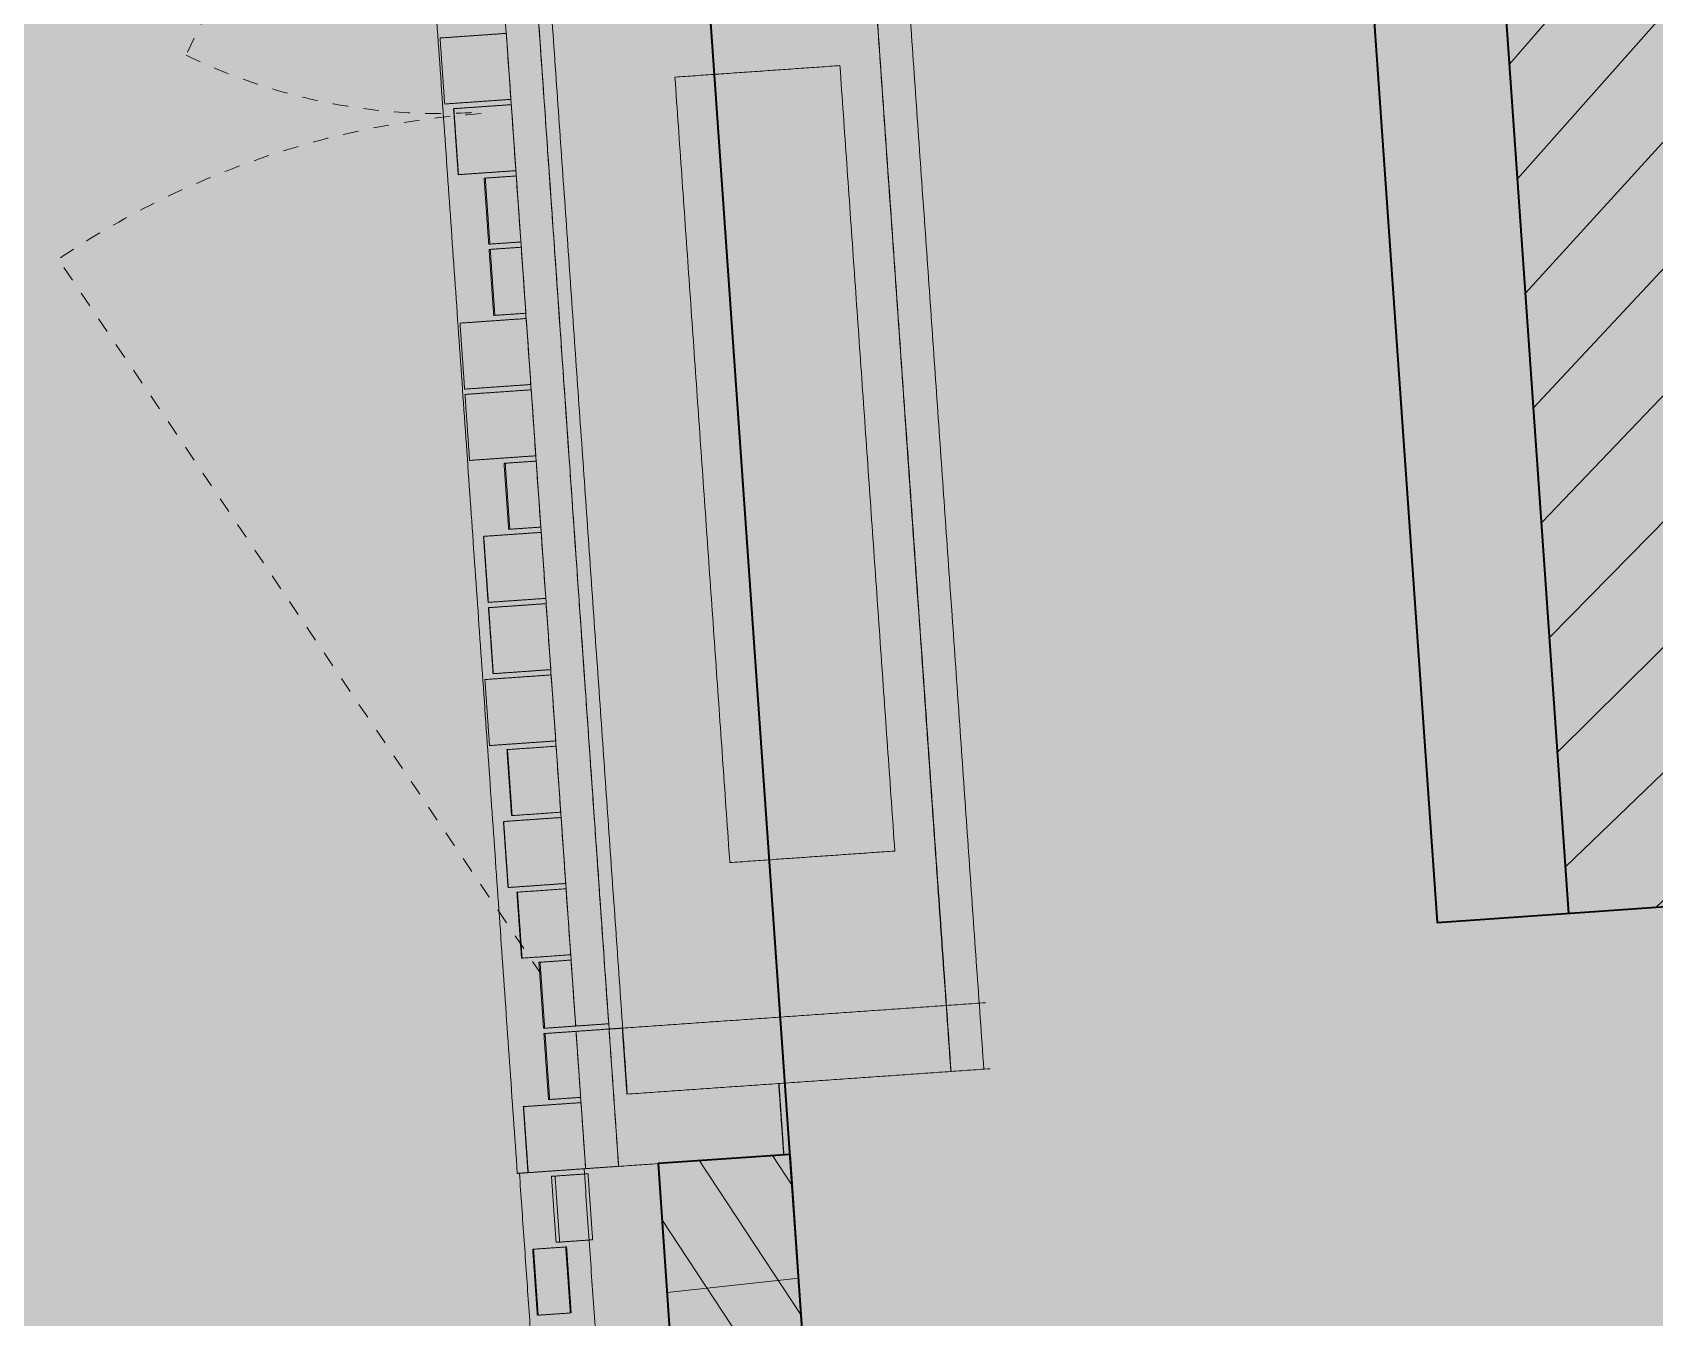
# Model space of a CAD drawing. Header units: millimetres. Extents: x 833941507 to 1669051331, y 817666127 to 1636299673.
# Drawn here: x 834533515 to 834534741, y 817993087 to 817994058 of the extents above; entities that cross this region are included whole.
import ezdxf

# ---------------------------------------------------------------- set-up
doc = ezdxf.new("R2010")
doc.units = ezdxf.units.MM
doc.header["$LTSCALE"] = 3
doc.linetypes.add('B0606', pattern=[0.7813, 0.39065, -0.39065])
doc.linetypes.add('B0703', pattern=[4.6875, 3.125, -1.5625])
for name, color, linetype, lineweight in [('Hatch (LTC&CB)', 252, 'Continuous', 35), ('UAJ-05SYMB-a', 1, 'Continuous', 9), ('UAJ-22INWA', 6, 'Continuous', 35), ('UAJ-22INWA-a', 1, 'Continuous', 13), ('UAJ-22INWA-h', 251, 'Continuous', 9), ('UAJ-23FLOR-h', 251, 'Continuous', 9), ('UAJ-25CEIL-z', 8, 'B0703', 9), ('UAJ-41EXFI-d', 7, 'Continuous', 5)]:
    doc.layers.add(name, color=color, linetype=linetype, lineweight=lineweight)

# ---------------------------------------------------------------- blocks, each defined once
blk = doc.blocks.new('*U604')
at = {"layer": 'UAJ-22INWA-h'}
h = blk.add_hatch(dxfattribs=at)
h.set_pattern_fill('ANSI31', color=256, scale=20)
h.set_pattern_definition([(45, (24.99999402406988, 35129.7337047835), (-44.90128060534576, 44.90128060534577), [])])
h.paths.add_polyline_path([(-2.035735974459385e-06, 16576.98848085057), (-1.913636680228592e-06, 19552.74522490432), (224.9999961790147, 19552.7452246808), (224.9999965337526, 16576.98848098468)])
at = {"layer": 'UAJ-22INWA'}
blk.add_line((-1.886724362535278e-06, 16576.98848121086), (-2.049237247202445e-06, 19327.74522657427), dxfattribs=at)
blk = doc.blocks.new('*U324')
at = {"layer": 'UAJ-22INWA-h'}
h = blk.add_hatch(dxfattribs=at)
h.set_pattern_fill('AFWERK', color=256, scale=50)
h.set_pattern_definition([(45, (-100.0000057875257, 33549.28964082775), (-50.00000133031198, 50.00000133031198), []), (135, (-100.0000057875257, 33549.28964082775), (-50.00000133031198, -50.00000133031198), [])])
h.paths.add_polyline_path([(-1.853776439020294e-06, 15050.60441228639), (-1.907191773398154e-06, 19498.68522958725), (99.99999618545958, 19498.68522928923), (99.99999671571207, 15050.60441234599)])
at = {"layer": 'UAJ-22INWA'}
for p, q in [((-1.704764824749647e-06, 15050.60437327827), (-2.05620338543176e-06, 19498.68523106406)), ((99.99999625996534, 19498.68523131096), (99.99999670048209, 15054.28221271312))]:
    blk.add_line(p, q, dxfattribs=at)
blk.add_lwpolyline([(1.549877623574503e-06, 19498.68522939158), (100.0000001193661, 19498.68522935583)], dxfattribs=at)
blk = doc.blocks.new('Finish Walls')
at = {"layer": 'UAJ-05SYMB-a', "linetype": 'B0606', "ltscale": 10}
for points in [[(834533822.0315638, 817994432.4531487), (834533630.6639574, 817994040.6950101)], [(834533899.1065061, 817993346.0542629), (834533534.2052828, 817993886.3793912)]]:
    blk.add_lwpolyline(points, dxfattribs=at)
for centre, radius, start, end in [((834533822.031564, 817994432.4531485), 436.0000000938749, 243.9652301161307, 274.0005373291509), ((834533899.1065065, 817993346.0542631), 652.0001127149563, 93.99727694649124, 124.0325824458579)]:
    blk.add_arc(centre, radius, start, end, dxfattribs=at)
at = {"layer": 'UAJ-22INWA-a'}
for points, degree in [([(834534208.857145, 817993272.6099006), (834534165.570553, 817993890.164432), (834534122.2839609, 817994507.7189634)], 2), ([(834534122.298346, 817994507.5209814), (834534165.470702, 817993889.958464), (834534208.6430582, 817993272.3959466)], 2), ([(834534233.5821927, 817993274.1393834), (834534190.4098365, 817993891.7019008), (834534147.2374805, 817994509.2644181)], 2), ([(834533964.1547357, 817993255.4720235), (834533920.8749138, 817993872.9299679), (834533877.5950919, 817994490.3879123)], 2), ([(834533871.014852, 817994439.8667829), (834533910.6959939, 817993872.2446266), (834533950.3771356, 817993304.6224704)], 2), ([(834533950.0679402, 817993308.6460371), (834533921.9637398, 817993710.6648849), (834533893.8595392, 817994112.6837326)], 2), ([(834533868.9204047, 817994110.9402958), (834533897.0246053, 817993708.9214481), (834533925.1288058, 817993306.9026004)], 2), ([(834533822.6450456, 817994053.5735029), (834533847.6796468, 817994055.3236135), (834533872.714248, 817994057.0737242)], 2), ([(834533826.1319193, 817994003.695234), (834533824.3884825, 817994028.6343684), (834533822.6450456, 817994053.5735029)], 2), ([(834533876.2011214, 817994007.1954552), (834533874.4576848, 817994032.1345897), (834533872.714248, 817994057.0737242)], 2), ([(834533876.2011214, 817994007.1954552), (834533851.1665204, 817994005.4453446), (834533826.1319193, 817994003.695234)], 2), ([(834533833.0689312, 817994000.1704221), (834533854.7745013, 817994001.6878079), (834533876.4800713, 817994003.2051936)], 2), ([(834533879.9669448, 817993953.3269248), (834533878.2235081, 817993978.2660593), (834533876.4800713, 817994003.2051936)], 2), ([(834533832.8477155, 817994000.1549574), (834533832.9578134, 817994000.162654), (834533833.0352767, 817994000.1680694), (834533833.0689312, 817994000.1704221)], 3), ([(834533836.334589, 817993950.2766885), (834533834.5911523, 817993975.2158229), (834533832.8477155, 817994000.1549574)], 2), ([(834533836.5558047, 817993950.2921531), (834533834.8123679, 817993975.2312876), (834533833.0689312, 817994000.1704221)], 2), ([(834533879.9669448, 817993953.3269248), (834533858.2613748, 817993951.809539), (834533836.5558047, 817993950.2921531)], 2), ([(834533836.5558047, 817993950.2921531), (834533836.5221502, 817993950.2898004), (834533836.4446869, 817993950.2843852), (834533836.334589, 817993950.2766885)], 3), ([(834533855.9239744, 817993947.6363745), (834533856.3643463, 817993947.6671598), (834533856.6741884, 817993947.6888202), (834533856.8088076, 817993947.6982311)], 3), ([(834533859.4108479, 817993897.7581055), (834533857.6674111, 817993922.69724), (834533855.9239744, 817993947.6363745)], 2), ([(834533856.8088076, 817993947.6982311), (834533868.5273511, 817993948.5174471), (834533880.2458948, 817993949.3366632)], 2), ([(834533860.2956811, 817993897.8199621), (834533858.5522443, 817993922.7590966), (834533856.8088076, 817993947.6982311)], 2), ([(834533883.7327683, 817993899.4583943), (834533881.9893315, 817993924.3975288), (834533880.2458948, 817993949.3366632)], 2), ([(834533860.2956811, 817993897.8199621), (834533860.1610619, 817993897.8105513), (834533859.8512198, 817993897.788891), (834533859.4108479, 817993897.7581055)], 3), ([(834533859.6897978, 817993893.767844), (834533860.1301696, 817993893.7986294), (834533860.4400117, 817993893.8202897), (834533860.574631, 817993893.8297006)], 3), ([(834533863.1766713, 817993843.8895751), (834533861.4332345, 817993868.8287095), (834533859.6897978, 817993893.767844)], 2), ([(834533883.7327683, 817993899.4583943), (834533872.0142246, 817993898.6391783), (834533860.2956811, 817993897.8199621)], 2), ([(834533860.574631, 817993893.8297006), (834533872.2931745, 817993894.6489167), (834533884.0117182, 817993895.4681327)], 2), ([(834533864.0615045, 817993843.9514318), (834533862.3180677, 817993868.8905661), (834533860.574631, 817993893.8297006)], 2), ([(834533887.4985917, 817993845.5898638), (834533885.7551548, 817993870.5289983), (834533884.0117182, 817993895.4681327)], 2), ([(834533864.0615045, 817993843.9514318), (834533863.9268852, 817993843.9420208), (834533863.6170431, 817993843.9203604), (834533863.1766713, 817993843.8895751)], 3), ([(834533887.4985917, 817993845.5898638), (834533875.780048, 817993844.7706478), (834533864.0615045, 817993843.9514318)], 2), ([(834533837.7083393, 817993838.0993811), (834533862.7429404, 817993839.8494917), (834533887.7775415, 817993841.5996023)], 2), ([(834533841.1952128, 817993788.2211121), (834533839.451776, 817993813.1602466), (834533837.7083393, 817993838.0993811)], 2), ([(834533891.264415, 817993791.7213334), (834533889.5209783, 817993816.6604679), (834533887.7775415, 817993841.5996023)], 2), ([(834533891.264415, 817993791.7213334), (834533866.2298139, 817993789.9712228), (834533841.1952128, 817993788.2211121)], 2), ([(834533841.4741627, 817993784.2308506), (834533866.5087638, 817993785.9809612), (834533891.5433649, 817993787.7310718)], 2), ([(834533844.9610362, 817993734.3525817), (834533843.2175994, 817993759.2917161), (834533841.4741627, 817993784.2308506)], 2), ([(834533895.0302385, 817993737.8528029), (834533893.2868017, 817993762.7919374), (834533891.5433649, 817993787.7310718)], 2), ([(834533895.0302385, 817993737.8528029), (834533869.9956373, 817993736.1026922), (834533844.9610362, 817993734.3525817)], 2), ([(834533871.8721012, 817993732.2241093), (834533883.5906447, 817993733.0433253), (834533895.3091884, 817993733.8625414)], 2), ([(834533898.7960619, 817993683.9842725), (834533897.0526251, 817993708.923407), (834533895.3091884, 817993733.8625414)], 2), ([(834533870.987268, 817993732.1622527), (834533871.4276398, 817993732.193038), (834533871.737482, 817993732.2146983), (834533871.8721012, 817993732.2241093)], 3), ([(834533874.4741415, 817993682.2839837), (834533872.7307047, 817993707.2231182), (834533870.987268, 817993732.1622527)], 2), ([(834533875.3589747, 817993682.3458403), (834533873.6155379, 817993707.2849748), (834533871.8721012, 817993732.2241093)], 2), ([(834533898.7960619, 817993683.9842725), (834533887.0775182, 817993683.1650563), (834533875.3589747, 817993682.3458403)], 2), ([(834533855.4426559, 817993676.9437746), (834533855.5527538, 817993676.9514713), (834533855.630217, 817993676.9568866), (834533855.6638715, 817993676.9592394)], 3), ([(834533858.9295294, 817993627.0655057), (834533857.1860926, 817993652.0046402), (834533855.4426559, 817993676.9437746)], 2), ([(834533855.6638715, 817993676.9592394), (834533877.3694416, 817993678.4766251), (834533899.0750117, 817993679.9940109)], 2), ([(834533859.1507452, 817993627.0809704), (834533857.4073083, 817993652.0201049), (834533855.6638715, 817993676.9592394)], 2), ([(834533875.3589747, 817993682.3458403), (834533875.2243555, 817993682.3364294), (834533874.9145133, 817993682.314769), (834533874.4741415, 817993682.2839837)], 3), ([(834533902.5618852, 817993630.115742), (834533900.8184485, 817993655.0548764), (834533899.0750117, 817993679.9940109)], 2), ([(834533859.1507452, 817993627.0809704), (834533859.1170905, 817993627.0786177), (834533859.0396273, 817993627.0732024), (834533858.9295294, 817993627.0655057)], 3), ([(834533902.5618852, 817993630.115742), (834533880.8563151, 817993628.5983561), (834533859.1507452, 817993627.0809704)], 2), ([(834533859.2084793, 817993623.0752442), (834533859.3185772, 817993623.0829408), (834533859.3960403, 817993623.0883561), (834533859.429695, 817993623.0907089)], 3), ([(834533862.6953528, 817993573.1969752), (834533860.9519161, 817993598.1361097), (834533859.2084793, 817993623.0752442)], 2), ([(834533859.429695, 817993623.0907089), (834533881.135265, 817993624.6080947), (834533902.8408351, 817993626.1254804)], 2), ([(834533862.9165685, 817993573.2124399), (834533861.1731317, 817993598.1515744), (834533859.429695, 817993623.0907089)], 2), ([(834533906.3277086, 817993576.2472115), (834533904.5842719, 817993601.1863459), (834533902.8408351, 817993626.1254804)], 2), ([(834533862.9165685, 817993573.2124399), (834533862.882914, 817993573.2100872), (834533862.8054507, 817993573.2046719), (834533862.6953528, 817993573.1969752)], 3), ([(834533906.3277086, 817993576.2472115), (834533884.6221386, 817993574.7298257), (834533862.9165685, 817993573.2124399)], 2), ([(834533856.5374563, 817993568.7567288), (834533881.5720574, 817993570.5068394), (834533906.6066586, 817993572.25695)], 2), ([(834533860.0243298, 817993518.8784598), (834533858.280893, 817993543.8175943), (834533856.5374563, 817993568.7567288)], 2), ([(834533910.0935321, 817993522.3786811), (834533908.3500953, 817993547.3178155), (834533906.6066586, 817993572.25695)], 2), ([(834533910.0935321, 817993522.3786811), (834533885.0589309, 817993520.6285704), (834533860.0243298, 817993518.8784598)], 2), ([(834533873.1769621, 817993515.7881675), (834533873.397156, 817993515.8035607), (834533873.5520812, 817993515.8143911), (834533873.6193905, 817993515.8190966)], 3), ([(834533876.6638356, 817993465.9098985), (834533874.920399, 817993490.849033), (834533873.1769621, 817993515.7881675)], 2), ([(834533873.6193905, 817993515.8190966), (834533891.9959363, 817993517.1037581), (834533910.372482, 817993518.3884195)], 2), ([(834533877.106264, 817993465.9408276), (834533875.3628273, 817993490.8799621), (834533873.6193905, 817993515.8190966)], 2), ([(834533913.8593554, 817993468.5101506), (834533912.1159186, 817993493.449285), (834533910.372482, 817993518.3884195)], 2), ([(834533870.7271652, 817993461.4851174), (834533892.4327352, 817993463.0025033), (834533914.1383053, 817993464.5198891)], 2), ([(834533877.106264, 817993465.9408276), (834533877.0389547, 817993465.9361222), (834533876.8840295, 817993465.9252918), (834533876.6638356, 817993465.9098985)], 3), ([(834533913.8593554, 817993468.5101506), (834533895.4828098, 817993467.2254891), (834533877.106264, 817993465.9408276)], 2), ([(834533917.6251788, 817993414.6416202), (834533915.8817421, 817993439.5807546), (834533914.1383053, 817993464.5198891)], 2), ([(834533870.5059495, 817993461.4696528), (834533870.6160474, 817993461.4773495), (834533870.6935105, 817993461.4827647), (834533870.7271652, 817993461.4851174)], 3), ([(834533873.992823, 817993411.5913838), (834533872.2493863, 817993436.5305183), (834533870.5059495, 817993461.4696528)], 2), ([(834533874.2140387, 817993411.6068485), (834533872.4706019, 817993436.545983), (834533870.7271652, 817993461.4851174)], 2), ([(834533917.6251788, 817993414.6416202), (834533895.9196087, 817993413.1242343), (834533874.2140387, 817993411.6068485)], 2), ([(834533874.2140387, 817993411.6068485), (834533874.180384, 817993411.6044958), (834533874.1029209, 817993411.5990806), (834533873.992823, 817993411.5913838)], 3), ([(834533880.708609, 817993408.0511066), (834533880.9288027, 817993408.0664997), (834533881.0837281, 817993408.0773302), (834533881.1510373, 817993408.0820357)], 3), ([(834533884.1954825, 817993358.1728376), (834533882.4520457, 817993383.1119721), (834533880.708609, 817993408.0511066)], 2), ([(834533881.1510373, 817993408.0820357), (834533899.527583, 817993409.3666972), (834533917.9041287, 817993410.6513586)], 2), ([(834533884.6379108, 817993358.2037667), (834533882.8944741, 817993383.1429012), (834533881.1510373, 817993408.0820357)], 2), ([(834533921.3910022, 817993360.7730896), (834533919.6475655, 817993385.7122241), (834533917.9041287, 817993410.6513586)], 2), ([(834533884.6379108, 817993358.2037667), (834533884.5706016, 817993358.1990613), (834533884.4156762, 817993358.1882309), (834533884.1954825, 817993358.1728376)], 3), ([(834533921.3910022, 817993360.7730896), (834533903.0144565, 817993359.4884282), (834533884.6379108, 817993358.2037667)], 2), ([(834533897.3480318, 817993355.0825394), (834533897.7884036, 817993355.1133248), (834533898.0982457, 817993355.1349851), (834533898.232865, 817993355.1443961)], 3), ([(834533900.8349053, 817993305.2042705), (834533899.0914685, 817993330.143405), (834533897.3480318, 817993355.0825394)], 2), ([(834533898.232865, 817993355.1443961), (834533909.9514085, 817993355.9636121), (834533921.6699522, 817993356.7828281)], 2), ([(834533901.7197385, 817993305.2661271), (834533899.9763017, 817993330.2052616), (834533898.232865, 817993355.1443961)], 2), ([(834533925.1568257, 817993306.9045593), (834533923.4133888, 817993331.8436937), (834533921.6699522, 817993356.7828281)], 2), ([(834534234.9817039, 817993324.5474243), (834534097.6692282, 817993314.9379731), (834533960.3567524, 817993305.3285218)], 2), ([(834533901.7197385, 817993305.2661271), (834533901.5851192, 817993305.2567161), (834533901.2752771, 817993305.2350558), (834533900.8349053, 817993305.2042705)], 3), ([(834533925.1568257, 817993306.9045593), (834533913.438282, 817993306.0853431), (834533901.7197385, 817993305.2661271)], 2), ([(834533925.1568257, 817993306.9045593), (834533937.6123829, 817993307.7752982), (834533950.0679402, 817993308.6460371)], 2), ([(834533950.3188678, 817993304.6538167), (834533937.8773217, 817993303.7840571), (834533925.4357755, 817993302.9142977)], 2), ([(834533957.5717605, 817993200.9042168), (834533953.9453142, 817993252.7790167), (834533950.3188678, 817993304.6538167)], 2), ([(834533960.3527199, 817993305.3198402), (834533955.3650433, 817993304.9711633), (834533950.3773665, 817993304.6224865)], 2), ([(834533950.3773665, 817993304.6224865), (834533954.003715, 817993252.7490867), (834533957.6300635, 817993200.8756871)], 2), ([(834533960.3521355, 817993305.3281988), (834533962.0955724, 817993280.3890635), (834533963.8390092, 817993255.4499283)], 2), ([(834533901.1138551, 817993301.2140089), (834533901.554227, 817993301.2447942), (834533901.8640691, 817993301.2664547), (834533901.9986883, 817993301.2758656)], 3), ([(834533904.6007286, 817993251.33574), (834533902.8572918, 817993276.2748744), (834533901.1138551, 817993301.2140089)], 2), ([(834533901.9986883, 817993301.2758656), (834533913.7172319, 817993302.0950816), (834533925.4357755, 817993302.9142977)], 2), ([(834533905.4855618, 817993251.3975966), (834533903.742125, 817993276.3367311), (834533901.9986883, 817993301.2758656)], 2), ([(834533925.3797333, 817993302.9103799), (834533929.0061797, 817993251.0355799), (834533932.632626, 817993199.16078)], 2), ([(834533928.922649, 817993253.0360287), (834533927.1792122, 817993277.9751632), (834533925.4357755, 817993302.9142977)], 2), ([(834533963.8390092, 817993255.4499283), (834534101.1537933, 817993265.059541), (834534238.4685775, 817993274.6691538)], 2), ([(834534082.3257358, 817993209.5928708), (834534080.442234, 817993236.5355781), (834534078.5587322, 817993263.4782853)], 2), ([(834534082.5398692, 817993209.6403748), (834534080.6612759, 817993236.5128666), (834534078.7826827, 817993263.3853585)], 2), ([(834533885.5692431, 817993245.995531), (834533885.679341, 817993246.0032276), (834533885.7568041, 817993246.0086429), (834533885.7904588, 817993246.0109956)], 3), ([(834533889.0561186, 817993196.117234), (834533887.3126808, 817993221.0563824), (834533885.5692431, 817993245.995531)], 2), ([(834533885.7904588, 817993246.0109956), (834533907.4960288, 817993247.5283815), (834533929.2015989, 817993249.0457672)], 2), ([(834533889.2773323, 817993196.1327267), (834533887.5338955, 817993221.0718611), (834533885.7904588, 817993246.0109956)], 2), ([(834533905.4855618, 817993251.3975966), (834533905.3509426, 817993251.3881857), (834533905.0411005, 817993251.3665254), (834533904.6007286, 817993251.33574)], 3), ([(834533928.922649, 817993253.0360287), (834533917.2041055, 817993252.2168127), (834533905.4855618, 817993251.3975966)], 2), ([(834533932.6884724, 817993199.1674982), (834533930.9450357, 817993224.1066327), (834533929.2015989, 817993249.0457672)], 2), ([(834533957.6300635, 817993200.8756871), (834534019.9778997, 817993205.2342789), (834534082.3257358, 817993209.5928708)], 2), ([(834534082.3289589, 817993209.6256305), (834534082.434414, 817993209.6330026), (834534082.5398692, 817993209.6403748)], 2), ([(834533889.2774391, 817993196.1311975), (834533889.2437496, 817993196.1293452), (834533889.1662514, 817993196.1244303), (834533889.0561186, 817993196.117234)], 3), ([(834533932.6885793, 817993199.165969), (834533910.9830092, 817993197.6485833), (834533889.2774391, 817993196.1311975)], 2), ([(834533906.8397892, 817993193.3507148), (834533908.2229234, 817993193.4474065), (834533909.2517715, 817993193.5193309), (834533909.5303351, 817993193.5388047)], 3), ([(834533910.3266627, 817993143.4724458), (834533908.5832258, 817993168.4115803), (834533906.8397892, 817993193.3507148)], 2), ([(834533934.4694695, 817993195.2822413), (834533921.9999024, 817993194.410523), (834533909.5303351, 817993193.5388047)], 2), ([(834533913.0172087, 817993143.6605357), (834533911.2737719, 817993168.5996702), (834533909.5303351, 817993193.5388047)], 2), ([(834533931.5001745, 817993199.0815418), (834533946.7028426, 817992981.6137248), (834533961.9055108, 817992764.1459079)], 2), ([(834533932.6886681, 817993199.1646978), (834533945.1302143, 817993200.0344572), (834533957.5717605, 817993200.9042168)], 2), ([(834533937.9563432, 817993145.4039724), (834533936.2129064, 817993170.3431069), (834533934.4694695, 817993195.2822413)], 2), ([(834533957.5717654, 817993200.904146), (834533957.5997828, 817993200.9061046), (834533957.6278001, 817993200.9080632)], 2), ([(834533913.0172087, 817993143.6605357), (834533925.4867759, 817993144.5322541), (834533937.9563432, 817993145.4039724)], 2), ([(834533892.6494358, 817993138.2269099), (834533892.9952397, 817993138.2510842), (834533893.2524648, 817993138.2690662), (834533893.3221055, 817993138.2739347)], 3), ([(834533896.1363093, 817993088.3486409), (834533894.3928725, 817993113.2877754), (834533892.6494358, 817993138.2269099)], 2), ([(834533918.26124, 817993140.0173714), (834533905.7916728, 817993139.145653), (834533893.3221055, 817993138.2739347)], 2), ([(834533896.808979, 817993088.3956658), (834533895.0655423, 817993113.3348002), (834533893.3221055, 817993138.2739347)], 2), ([(834533913.0172087, 817993143.6605357), (834533912.738645, 817993143.6410619), (834533911.7097969, 817993143.5691376), (834533910.3266627, 817993143.4724458)], 3), ([(834533921.0754437, 817993090.0920777), (834533919.3320069, 817993115.0312122), (834533917.5885702, 817993139.9703467)], 2), ([(834533921.7481135, 817993090.1391025), (834533920.0046768, 817993115.0782369), (834533918.26124, 817993140.0173714)], 2), ([(834533896.808979, 817993088.3956658), (834533896.7393384, 817993088.3907974), (834533896.4821132, 817993088.3728154), (834533896.1363093, 817993088.3486409)], 3), ([(834533896.808979, 817993088.3956658), (834533909.2785463, 817993089.2673842), (834533921.7481135, 817993090.1391025)], 2)]:
    blk.add_open_spline(points, degree=degree, dxfattribs=at)
at = {"layer": 'UAJ-22INWA-h'}
for points in [[(834533787.1664137, 817994538.2565782), (834533834.0990381, 817993866.904992), (834533881.0316626, 817993195.5534058)], [(834533881.0316626, 817993195.5534058), (834533885.0463798, 817993195.8340652), (834533889.061097, 817993196.1147248)], [(834533882.619471, 817993195.6644057), (834533911.0025209, 817992789.6567322), (834533939.385571, 817992383.6490586)]]:
    blk.add_open_spline(points, degree=2, dxfattribs=at)
at = {"layer": 'UAJ-41EXFI-d'}
for points in [[(834534124.835232, 817994032.7171676), (834534062.4873959, 817994028.3585757), (834534000.1395597, 817994023.9999838)], [(834534166.3290269, 817993439.1657671), (834534145.5821295, 817993735.9414673), (834534124.835232, 817994032.7171676)], [(834534000.1395597, 817994023.9999838), (834534020.8864571, 817993727.2242836), (834534041.6333545, 817993430.4485834)], [(834534041.6333545, 817993430.4485834), (834534103.9811907, 817993434.8071752), (834534166.3290269, 817993439.1657671)]]:
    blk.add_open_spline(points, degree=2, dxfattribs=at)
at = {"layer": 'UAJ-22INWA', "xscale": -1, "rotation": 3.998908409596318}
blk.add_blockref('*U324', (834535446.9115772, 817973758.7148883), dxfattribs=at)
blk = doc.blocks.new('LRR Curtain')
at = {"layer": 'UAJ-25CEIL-z', "linetype": 'B0703'}
for points in [[(-20980.06807148457, -65342.30061793327), (-20980.06752181053, -50292.30059480667, 0.4142135606798064), (-21490.06752026081, -49782.30059623718), (-35490.06815624237, -49782.30057275295, 0.4142135622750456), (-36000.06815767288, -50292.30057132244), (-36000.06819999218, -65342.30061769485)], [(-21000.06807148457, -65342.30061793327), (-21000.06752181053, -50292.30059468746, 0.4142135607387433), (-21490.06752038002, -49802.30059611797), (-35490.06815624237, -49802.30057275295, 0.4142135623230424), (-35980.06815779209, -50292.30057132244), (-35980.06819999218, -65342.30061769485)]]:
    blk.add_lwpolyline(points, format="xyb", dxfattribs=at)
blk = doc.blocks.new('LRR-B01-WALL FINISH')
blk.add_blockref('Finish Walls', (0, 0))
at = {"rotation": 3.998908525846276}
blk.add_blockref('LRR Curtain', (834551062.6266844, 818044341.9052756), dxfattribs=at)
blk = doc.blocks.new('GBP-LTC-LB01')
at = {"layer": 'UAJ-23FLOR-h'}
h = blk.add_hatch(dxfattribs=at)
h.set_pattern_fill('EARTH,_O', color=256, scale=180, angle=45.00000010501341)
h.set_pattern_definition([(48.99890852053534, (834576001.761157, 818046085.3420337), (-112.7268618952272, 1612.510668059984), [1143, -1143]), (48.99890852053534, (834575678.2791204, 818046366.5514973), (-112.7268618952272, 1612.510668059984), [1143, -1143]), (48.99890852053534, (834575354.7970834, 818046647.760961), (-112.7268618952272, 1612.510668059984), [1143, -1143]), (138.9989085205353, (834575340.7062259, 818046849.3247945), (-1612.510668059984, -112.7268618952272), [1143, -1143]), (138.9989085205353, (834575621.9156895, 818047172.8068315), (-1612.510668059984, -112.7268618952272), [1143, -1143]), (138.9989085205353, (834575903.1251531, 818047496.2888683), (-1612.510668059984, -112.7268618952272), [1143, -1143])])
h.paths.add_polyline_path([(834572173.0526648, 818200349.1682475), (834310583.7401848, 818182062.0839702), (834331502.2393942, 817882831.6918911), (834364939.6873164, 817885169.2259957), (834473095.7001734, 818011283.5998719), (834480533.7001572, 818020120.3998857), (834485095.050147, 818025709.5498941), (834491375.7001324, 818033618.9999057), (834497063.4001188, 818041012.999916), (834493145.8001142, 818043678.6999089), (834512788.5000582, 818074029.2499447), (834518712.4500408, 818083675.2499557), (834526231.3000174, 818096325.0999695), (834534646.0499907, 818111073.0499848), (834545955.9999523, 818131981.3000056), (834557204.5999117, 818154198.8000262), (834564039.9998856, 818168496.8000388), (834570941.1648417, 818183576.4266495), (834578367.7999997, 818200696.3)])
h.paths.add_polyline_path([(834382131.3063979, 817956469.9755309), (834418268.7298656, 817958996.0684958), (834422062.4129677, 817963855.9029621), (834428403.0430198, 817964299.3786768), (834467239.2037573, 818010695.5815835), (834466445.2064853, 818021738.794587), (834476097.7213831, 818035709.0329579), (834485267.1005058, 818048983.1978921), (834487014.8928652, 818051460.4309663), (834497268.3342452, 818067303.4232484), (834492893.3757939, 818129890.0851053), (834448056.5937514, 818126755.6608665), (834416896.5816393, 818105052.1136897), (834382061.3702741, 818080788.9948437), (834386167.4497714, 818022059.1642565), (834377588.3843737, 818021459.4669156)], flags=16)
edge = h.paths.add_edge_path(flags=16)
edge.add_line((834540292.2872467, 818142076.0699883), (834533466.3205868, 818141614.1342163))
edge.add_line((834533466.3205867, 818141614.1342163), (834523258.01233, 818143862.7104174))
edge.add_line((834523258.01233, 818143862.7104174), (834525896.867722, 818155838.9349334))
edge.add_arc((834558382.4304729, 818267025.4493066), 115835.0239163238, 237.2183980957774, 253.7131265722631, ccw=False)
edge.add_line((834495664.9154892, 818169638.2526121), (834498267.5884769, 818132356.9750829))
edge.add_line((834498267.5884771, 818132356.9750829), (834496346.4194225, 818130135.0090942))
edge.add_line((834496346.4194226, 818130135.0090942), (834492879.879452, 818129892.6713651))
edge.add_line((834492879.8794518, 818129892.6713651), (834494229.5832878, 818110587.6218635))
edge.add_line((834494229.5832882, 818110587.6218635), (834496326.133695, 818110708.3844534))
edge.add_line((834496326.1336946, 818110708.3844534), (834498420.2073777, 818080753.5549031))
edge.add_line((834498420.2073779, 818080753.5549031), (834498046.1188868, 818080727.4032354))
edge.add_line((834498046.118887, 818080727.4032354), (834498254.5151165, 818077746.3837949))
edge.add_line((834498254.5151162, 818077746.3837949), (834503061.0860548, 818078082.4001414))
edge.add_line((834503061.0860548, 818078082.4001414), (834504979.5219883, 818081212.101532))
edge.add_line((834504979.5219884, 818081212.101532), (834509429.0185915, 818088470.9260026))
edge.add_line((834509429.0185914, 818088470.9260026), (834515217.1570119, 818097913.5886871))
edge.add_line((834515217.157012, 818097913.5886871), (834526067.4346461, 818116415.5426326))
edge.add_line((834526067.4346461, 818116415.5426326), (834532489.1994565, 818127888.6839589))
edge.add_line((834532489.1994562, 818127888.6839589), (834534830.89787, 818132146.3035389))
edge.add_line((834534830.8978701, 818132146.3035389), (834540292.2872465, 818142076.0699883))
h = blk.add_hatch(dxfattribs=at)
h.set_pattern_fill('EARTH,_O', color=256, scale=180, angle=45.00000010501341)
h.set_pattern_definition([(45.00000010501341, (-1082349.699177861, 54794.90315568447), (-2.96267069188616e-06, 1616.446101792448), [1143, -1143]), (45.00000010501341, (-1082652.782822503, 55097.98679921505), (-2.96267069188616e-06, 1616.446101792448), [1143, -1143]), (45.00000010501341, (-1082955.866467144, 55401.07044274564), (-2.96267069188616e-06, 1616.446101792448), [1143, -1143]), (135.0000001050134, (-1082955.866467515, 55603.12620546969), (-1616.446101792448, -2.96267069188616e-06), [1143, -1143]), (135.0000001050134, (-1082652.782823984, 55906.20985011128), (-1616.446101792448, -2.96267069188616e-06), [1143, -1143]), (135.0000001050134, (-1082349.699180454, 56209.29349475286), (-1616.446101792448, -2.96267069188616e-06), [1143, -1143])])
h.paths.add_polyline_path([(834669469.2548146, 818015499.1701102), (834651080.8176275, 818014213.7929552), (834651091.333055, 818014066.030459), (834669479.7621983, 818015351.5226754)], flags=16)
edge = h.paths.add_edge_path()
edge.add_arc((834611763.613195, 818123015.0723449), 22001.28373588376, 94.00071865262937, 118.6886834190998)
edge.add_line((834601201.8916234, 818142315.5004095), (834593918.3367147, 818141228.3801512))
edge.add_arc((834611768.400262, 818123014.0298539), 25502.69251264854, 93.99715914630349, 134.4212748451599, ccw=False)
edge.add_line((834609990.6837641, 818148454.6872638), (834618164.3568528, 818149025.8389109))
edge.add_line((834618164.3568528, 818149025.8389109), (834618408.292444, 818145534.9100552))
edge.add_line((834618408.292444, 818145534.9100552), (834616365.4114578, 818145392.1596863))
edge.add_line((834616365.4114578, 818145392.1596863), (834616609.385029, 818141900.6873076))
edge.add_line((834616609.385029, 818141900.6873076), (834611621.5474902, 818141552.1522465))
edge.add_line((834611621.5474902, 818141552.1522465), (834611377.6128702, 818145043.0672039))
edge.add_line((834611377.6128702, 818145043.0672039), (834610228.6059371, 818144962.7428077))
h.paths.add_polyline_path([(834673232.9366938, 818197365.8783082), (834607546.4897544, 818192773.8917836), (834599172.4998745, 818174435.3001034), (834588349.0999149, 818152374.5000834), (834578621.5499489, 818133890.6500655), (834568418.2999822, 818115665.3000468), (834556456.700019, 818095618.300025), (834546606.4000474, 818080041.600007), (834532219.3000866, 818058623.7499806), (834523692.1501086, 818046595.7499651), (834515683.5001286, 818035708.4999502), (834508244.2001468, 818025929.8999366), (834500656.3001646, 818016266.0999228), (834489786.8001888, 818002934.0999027), (834483448.3002025, 817995421.2998908), (834478637.6002128, 817989841.6998823), (834458453.7502539, 817967379.2998452), (834441506.4997879, 817949096.357832), (834383075.7479855, 817886437.0757562), (834482026.687943, 817893354.5055006), (834551919.0356153, 817920008.6018127), (834634905.1297382, 817930637.1330649), (834634022.9972101, 817939309.3515325), (834633770.0685325, 817941795.8857912), (834633577.6912351, 817943687.0236263), (834508697.0405153, 817930983.6118022), (834507053.464672, 817930191.4384525), (834506409.4608335, 817939426.9553951), (834507656.9383341, 817945566.7269546), (834503417.0808368, 818006767.0327235), (834503064.3680854, 818011762.6720035), (834514052.9096247, 818025791.9353799), (834520784.6504849, 818034889.3491884), (834526318.8615147, 818042436.9444461), (834532381.6860782, 818050705.6283545), (834536345.7196504, 818056472.6778568), (834542258.4127678, 818065225.6191521), (834550405.86193, 818077286.9078631), (834561578.9964366, 818095001.9633045), (834574522.6610527, 818117080.0346472), (834587768.8781933, 818140310.2095475), (834609774.1305691, 818143594.9757913), (834610001.9653326, 818140335.8947712), (834634252.5395212, 818142031.4686226), (834636806.8958616, 818105492.469254), (834642791.4816118, 818105913.7478601), (834646278.5594581, 818056032.5832597), (834640293.170484, 818055614.1586573), (834643382.3380679, 818011424.9081372), (834641138.4146172, 818011267.9554363), (834645775.7848747, 817944927.8676329), (834639048.3570181, 817944243.5239328), (834640362.1165634, 817931328.1108725), (834651070.3910474, 817932706.91456), (834650587.6677916, 817936476.1291044), (834685105.7378002, 817940896.8578628), (834685588.4610578, 817937127.6433052), (834691373.7890701, 817937868.5701854)])
blk.add_blockref('LRR-B01-WALL FINISH', (0, 0))
at = {"layer": 'UAJ-22INWA', "rotation": 3.998949845255298}
blk.add_blockref('*U604', (834535831.8973734, 817976855.3920062), dxfattribs=at)
blk = doc.blocks.new('GBP-STR-B01-L2')
at = {"layer": 'UAJ-22INWA'}
blk.add_lwpolyline([(834534391.2435957, 817996029.3516792), (834534576.1007153, 817993385.0478168), (834534900.3023471, 817993407.7121426), (834535088.5935174, 817990714.2856197), (834534764.3952585, 817990691.6215293), (834534896.1066009, 817988807.5457555), (834534397.323915, 817988772.6770202), (834533927.3296411, 817995495.7002549)], dxfattribs=at)

msp = doc.modelspace()

# ---------------------------------------------------------------- hatches: boundary and pattern name
at = {"layer": 'Hatch (LTC&CB)'}
h = msp.add_hatch(dxfattribs=at)
h.set_pattern_fill('ANSI38', color=256, scale=100)
h.set_pattern_definition([(318.9998376927443, (834479093.7342951, 818230174.1493032), (208.2994204990571, 239.6197016519238), []), (48.99983769274426, (834479093.7342951, 818230174.1493032), (176.9791393461904, 687.5388238029047), [793.75, -476.25])])
edge = h.paths.add_edge_path()
edge.add_line((834601196.1932279, 818142314.5248821), (834603754.2640262, 818142696.3710381))
edge.add_line((834603754.2640262, 818142696.3710381), (834603901.899728, 818141707.3292294))
edge.add_line((834603901.899728, 818141707.3292294), (834603810.4683098, 818141693.6886882))
edge.add_arc((834611763.2944388, 818123016.3620529), 20299.99935169609, 113.0643579575305, 141.3575808429331)
edge.add_line((834595907.8101043, 818135692.8596053), (834595395.44903, 818135656.8608108))
edge.add_line((834595395.44903, 818135656.8608108), (834583111.7173193, 818114341.0318873))
edge.add_line((834583111.7173193, 818114341.0318873), (834578121.5842528, 818106513.8910732))
edge.add_line((834578121.5842528, 818106513.8910732), (834575731.6542978, 818102809.499759))
edge.add_line((834575731.6542978, 818102809.499759), (834574387.4489166, 818100725.9814435))
edge.add_line((834574387.4489166, 818100725.9814435), (834573113.9765022, 818098752.0992287))
edge.add_line((834573113.9765022, 818098752.0992287), (834573145.2547638, 818098730.6477773))
edge.add_line((834573145.2547638, 818098730.6477773), (834569989.114683, 818093770.2015171))
edge.add_line((834569989.114683, 818093770.2015171), (834566534.9997851, 818088385.676982))
edge.add_line((834566534.9997851, 818088385.676982), (834566514.0877519, 818088398.2967066))
edge.add_line((834566514.0877519, 818088398.2967066), (834558743.6087797, 818076256.6317656))
edge.add_line((834558743.6087797, 818076256.6317656), (834557653.4005865, 818074495.7072132))
edge.add_line((834557653.4005865, 818074495.7072132), (834553498.9169745, 818068288.5571573))
edge.add_line((834553498.9169745, 818068288.5571573), (834548580.861871, 818060932.1282293))
edge.add_line((834548580.861871, 818060932.1282293), (834544328.2635252, 818054726.3367485))
edge.add_line((834544328.2635252, 818054726.3367485), (834544332.1488035, 818054704.6644962))
edge.add_line((834544332.1488035, 818054704.6644962), (834540324.5978602, 818048716.6949816))
edge.add_line((834540324.5978602, 818048716.6949816), (834541041.3244038, 818048232.540333))
edge.add_line((834541041.3244038, 818048232.540333), (834540089.7288045, 818046823.8296406))
edge.add_line((834540089.7288045, 818046823.8296406), (834539737.5511322, 818047061.7285419))
edge.add_line((834539737.5511322, 818047061.7285419), (834533115.7546033, 818038377.7374016))
edge.add_line((834533115.7546033, 818038377.7374016), (834515220.9619001, 818015146.6305978))
edge.add_arc((834538026.0069846, 818000636.2612507), 27029.99999804167, 147.5322628657497, 176.1870880981713)
edge.add_line((834511055.837681, 818002433.7226919), (834511444.9861017, 817996891.2334589))
edge.add_line((834511444.9861017, 817996891.2334589), (834511474.1084727, 817996474.6528435))
edge.add_line((834511474.1084727, 817996474.6528435), (834508641.2167096, 817996276.6106825))
edge.add_line((834508641.2167096, 817996276.6106825), (834508910.6816144, 817992422.053122))
edge.add_line((834508910.6816144, 817992422.053122), (834511353.3752296, 817992955.9577066))
edge.add_line((834511353.3752296, 817992955.9577066), (834513357.6638721, 817964213.0085849))
edge.add_line((834513357.6638721, 817964213.0085849), (834513308.9477361, 817964209.6026397))
edge.add_line((834513308.9477361, 817964209.6026397), (834513879.4049544, 817955918.7523347))
edge.add_line((834513879.4049544, 817955918.7523347), (834514876.6139696, 817955988.4575205))
edge.add_line((834514876.6139696, 817955988.4575205), (834515053.0661077, 817953464.409199))
edge.add_arc((834528221.0653924, 817954382.9922421), 13199.99999874826, 183.9904169536054, 259.8372334186261)
edge.add_line((834525891.9897077, 817941390.0939349), (834525974.5254321, 817940578.7091386))
edge.add_line((834525974.5254321, 817940578.7091386), (834555356.336757, 817943567.4939791))
edge.add_line((834555356.336757, 817943567.4939791), (834594711.6949315, 817947570.8029128))
edge.add_line((834594711.6949315, 817947570.8029128), (834594754.1988673, 817947152.9591447))
edge.add_line((834594754.1988673, 817947152.9591447), (834616096.9028597, 817949323.9834652))
edge.add_line((834616096.9028597, 817949323.9834652), (834631854.2065201, 817950926.8492302))
edge.add_line((834631854.2065201, 817950926.8492302), (834631836.7081357, 817951177.1563083))
edge.add_line((834631836.7081357, 817951177.1563083), (834639760.382062, 817951731.0818821))
edge.add_line((834639760.382062, 817951731.0818821), (834640506.9704407, 817944391.5874598))
edge.add_line((834640506.9704407, 817944391.5874598), (834508703.5709968, 817930984.2761916))
edge.add_line((834508703.5709968, 817930984.2761916), (834508663.5146245, 817930982.1632618))
edge.add_line((834508663.5146245, 817930982.1632618), (834507053.4646711, 817930191.4384522))
edge.add_line((834507053.4646711, 817930191.4384522), (834506409.4608326, 817939426.9553951))
edge.add_line((834506409.4608326, 817939426.9553951), (834507674.9508276, 817945699.3234407))
edge.add_line((834507674.9508276, 817945699.3234407), (834503067.5031257, 818011766.6800821))
edge.add_line((834503067.5031257, 818011766.6800821), (834515005.9420724, 818027008.3036696))
edge.add_line((834515005.9420724, 818027008.3036696), (834526318.8603592, 818042436.9452374))
edge.add_line((834526318.8603592, 818042436.9452374), (834533248.4343333, 818051887.545926))
edge.add_line((834533248.4343333, 818051887.545926), (834545204.9352987, 818069586.3738981))
edge.add_line((834545204.9352987, 818069586.3738981), (834551695.4067936, 818079200.6226892))
edge.add_line((834551695.4067936, 818079200.6226892), (834551700.6621838, 818079300.5666262))
edge.add_line((834551700.6621838, 818079300.5666262), (834554860.111537, 818084257.5104706))
edge.add_line((834554860.111537, 818084257.5104706), (834556162.9385583, 818086301.5433419))
edge.add_line((834556162.9385583, 818086301.5433419), (834561579.1108731, 818095002.152886))
edge.add_line((834561579.1108731, 818095002.152886), (834564610.1881032, 818100023.5882319))
edge.add_line((834564610.1881032, 818100023.5882319), (834566711.8413072, 818103505.2825594))
edge.add_line((834566711.8413072, 818103505.2825594), (834567220.9571147, 818104369.6755948))
edge.add_line((834567220.9571147, 818104369.6755948), (834571219.8492384, 818111331.3275263))
edge.add_line((834571219.8492384, 818111331.3275263), (834579233.5847297, 818125278.3035975))
edge.add_line((834579233.5847297, 818125278.3035975), (834584805.1873057, 818135090.7915635))
edge.add_line((834584805.1873057, 818135090.7915635), (834587768.4359322, 818140310.1481816))
edge.add_line((834587768.4359322, 818140310.1481816), (834593953.3663634, 818141233.3798261))
edge.add_arc((834611682.4142298, 818123278.8372545), 25232.61257183928, 93.84603158733529, 134.6379365759465, ccw=False)
edge.add_line((834609989.9237372, 818148454.6235011), (834618164.07139, 818149025.8201461))
edge.add_line((834618164.07139, 818149025.8201461), (834618408.0113981, 818145534.900405))
edge.add_line((834618408.0113981, 818145534.900405), (834616365.1302586, 818145392.1522276))
edge.add_line((834616365.1302586, 818145392.1522276), (834616609.1098313, 818141900.6663029))
edge.add_line((834616609.1098313, 818141900.6663029), (834611621.272795, 818141552.1240568))
edge.add_line((834611621.272795, 818141552.1240568), (834611377.3331451, 818145043.038663))
edge.add_arc((834611845.1982398, 818122938.1113777), 22109.8780646978, 91.21252121934131, 118.7925777614652)
h = msp.add_hatch(color=256, dxfattribs=at)
h.dxf.hatch_style = 1
edge = h.paths.add_edge_path()
edge.add_line((834513358.8255653, 817964213.0958437), (834514805.289499, 817964314.2087176))
edge.add_line((834514805.289499, 817964314.2087176), (834514905.3200586, 817962883.3180938))
edge.add_line((834514905.3200586, 817962883.3180938), (834522015.978077, 817959924.652822))
edge.add_line((834522015.978077, 817959924.652822), (834527599.8251551, 817958234.8488646))
edge.add_line((834527599.8251551, 817958234.8488646), (834531627.4143353, 817957331.9568794))
edge.add_line((834531627.4143353, 817957331.9568794), (834538597.7298516, 817957185.7983224))
edge.add_line((834538597.7298516, 817957185.7983224), (834550283.8357514, 817958000.7096148))
edge.add_line((834550283.8357514, 817958000.7096148), (834576164.2493855, 817960699.3094033))
edge.add_arc((834571429.6622454, 818001700.8842118), 41274.02878520934, 276.5869590863181, 289.1047787767843)
edge.add_line((834584938.5161443, 817962700.1621864), (834585387.4425285, 817962731.4429674))
edge.add_line((834585387.4425285, 817962731.4429674), (834585119.4098338, 817966565.5387688))
edge.add_line((834585119.4098338, 817966565.5387688), (834584671.7451953, 817966534.2435784))
edge.add_line((834584671.7451953, 817966534.2435784), (834582845.2183245, 817993361.8909639))
edge.add_line((834582845.2183245, 817993361.8909639), (834584586.6638896, 817993483.6330193))
edge.add_line((834584586.6638896, 817993483.6330193), (834584565.213575, 817993788.1730142))
edge.add_line((834584565.213575, 817993788.1730142), (834583546.5970082, 817993716.9697903))
edge.add_line((834583546.5970082, 817993716.9697903), (834579511.6160775, 818051438.2750045))
edge.add_line((834579511.6160775, 818051438.2750045), (834571357.0710046, 818050868.2097193))
edge.add_line((834571357.0710046, 818050868.2097193), (834571728.4182211, 818045556.2424893))
edge.add_line((834571728.4182211, 818045556.2424893), (834551420.9984901, 818044136.5981159))
edge.add_line((834551420.9984901, 818044136.5981159), (834550915.3577757, 818053251.1485702))
edge.add_line((834550915.3577757, 818053251.1485702), (834550067.4300342, 818053191.871879))
edge.add_line((834550067.4300342, 818053191.871879), (834547980.3444077, 818050328.438814))
edge.add_line((834547980.3444077, 818050328.438814), (834547993.7177736, 818050137.13641))
edge.add_line((834547993.7177736, 818050137.13641), (834537098.7629538, 818035335.0755486))
edge.add_line((834537098.7629538, 818035335.0755486), (834533115.7546033, 818038377.7374016))
edge.add_line((834533115.7546033, 818038377.7374016), (834521762.7749052, 818023639.2440152))
edge.add_line((834521762.7749052, 818023639.2440152), (834515226.3537949, 818015153.6303818))
edge.add_arc((834538313.0684212, 818000540.4627358), 27322.90359548846, 147.6674701204294, 176.0266741615715)
edge.add_line((834511055.837681, 818002433.7226919), (834511474.1084727, 817996474.6528435))
edge.add_line((834511474.1084727, 817996474.6528435), (834508641.2167096, 817996276.6106824))
edge.add_line((834508641.2167096, 817996276.6106824), (834508910.6816144, 817992422.053122))
edge.add_line((834508910.6816144, 817992422.053122), (834511349.4456573, 817992955.0988119))
edge.add_line((834511349.4456573, 817992955.0988119), (834511354.850605, 817992876.5974088))
edge.add_line((834511354.850605, 817992876.5974088), (834513358.6562476, 817964213.0840075))
edge.add_line((834513358.6562476, 817964213.0840075), (834513358.8255653, 817964213.0958437))

# ---------------------------------------------------------------- block references
for name in ['GBP-LTC-LB01', 'GBP-STR-B01-L2']:
    msp.add_blockref(name, (0, 0))

doc.saveas('drawing.dxf')
